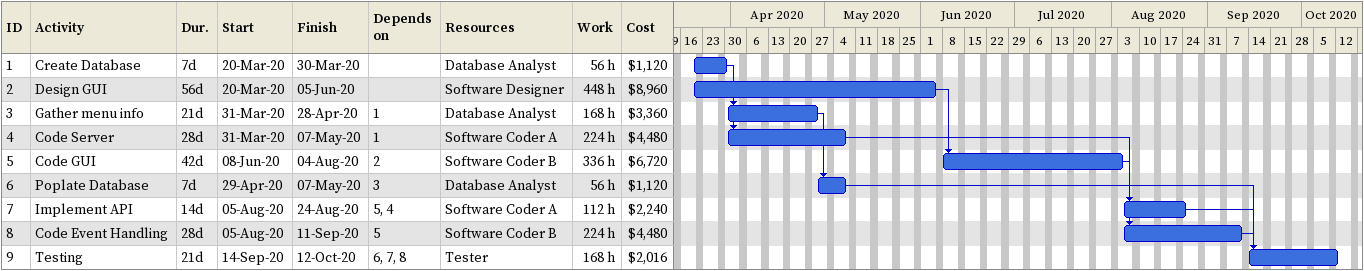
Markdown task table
| ID | Task | Duration | Start | Finish | Predecessors | Resources | Work (h) | Cost ($) |
|---|---|---|---|---|---|---|---|---|
| 1 | Create Database | 7d | 2020-03-20 | 2020-03-30 |  | Database Analyst | 56 | 1120 |
| 2 | Design GUI | 56d | 2020-03-20 | 2020-06-05 |  | Software Designer | 448 | 8960 |
| 3 | Gather menu info | 21d | 2020-03-31 | 2020-04-28 | 1 | Database Analyst | 168 | 3360 |
| 4 | Code Server | 28d | 2020-03-31 | 2020-05-07 | 1 | Software Coder A | 224 | 4480 |
| 5 | Code GUI | 42d | 2020-06-08 | 2020-08-04 | 2 | Software Coder B | 336 | 6720 |
| 6 | Poplate Database | 7d | 2020-04-29 | 2020-05-07 | 3 | Database Analyst | 56 | 1120 |
| 7 | Implement API | 14d | 2020-08-05 | 2020-08-24 | 5, 4 | Software Coder A | 112 | 2240 |
| 8 | Code Event Handling | 28d | 2020-08-05 | 2020-09-11 | 5 | Software Coder B | 224 | 4480 |
| 9 | Testing | 21d | 2020-09-14 | 2020-10-12 | 6, 7, 8 | Tester | 168 | 2016 |
